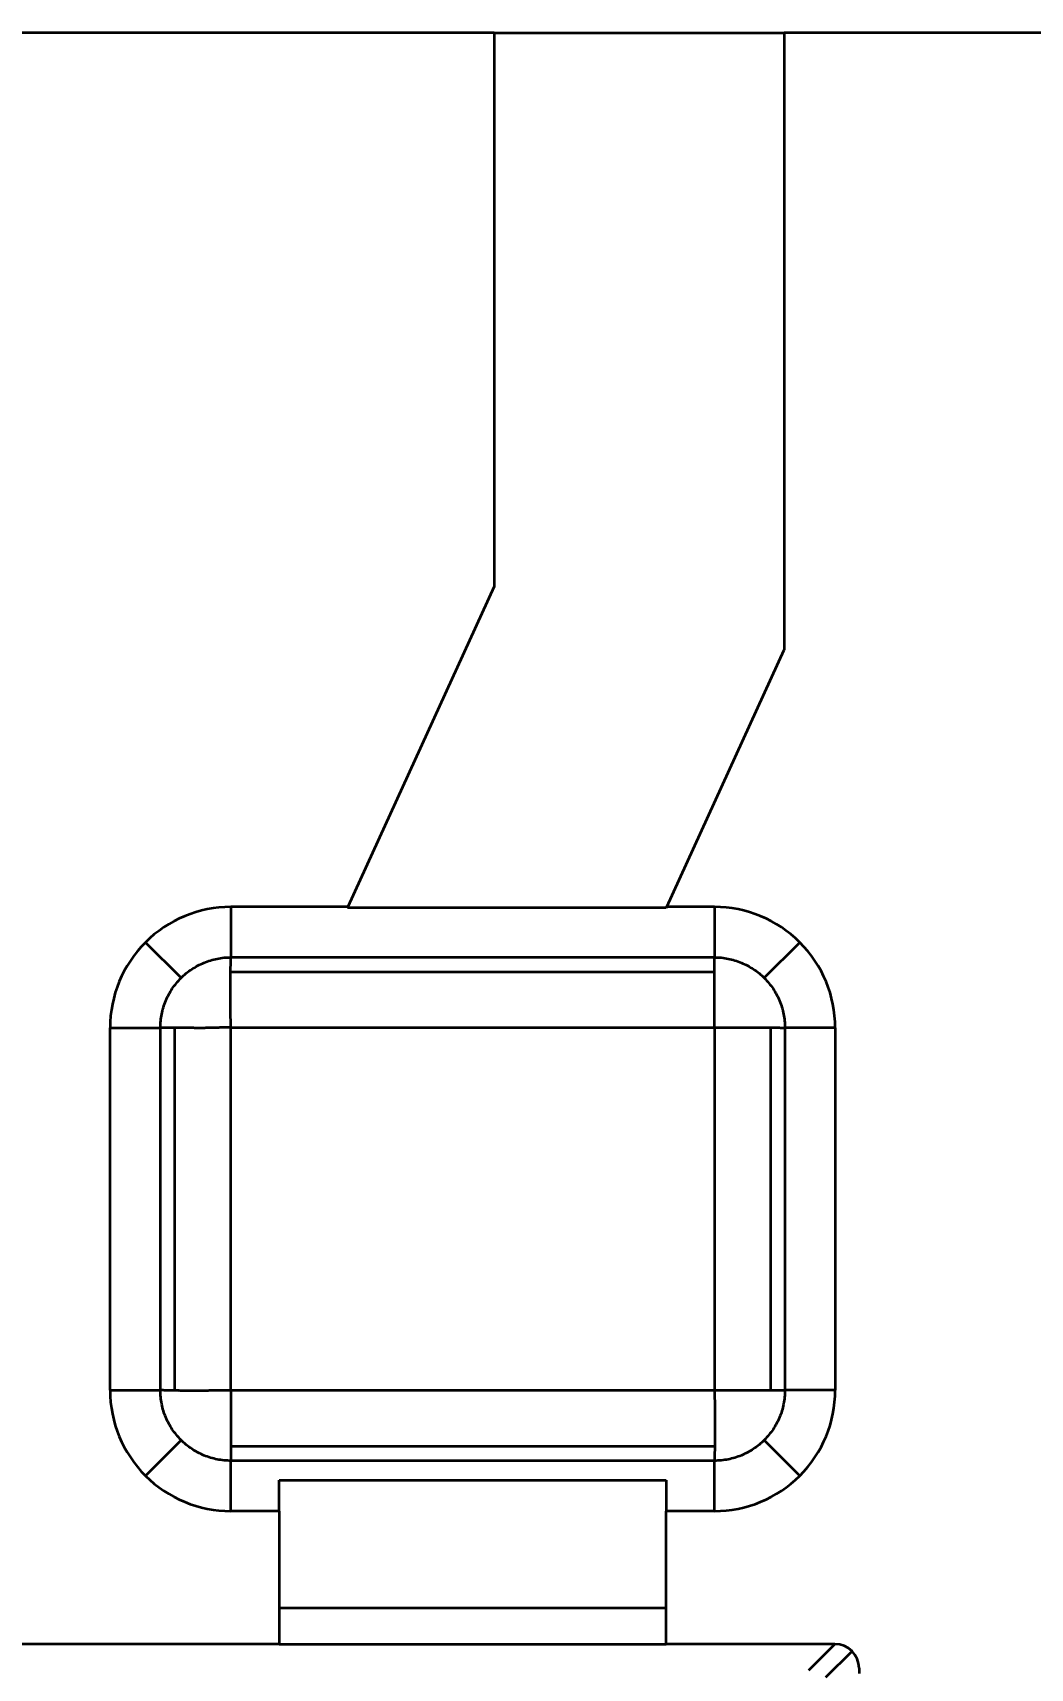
# Model space of a CAD drawing. Header units: millimetres. Extents: x 72 to 604, y 117 to 376.
# Drawn here: x 392.8 to 434.1, y 308.2 to 375.9 of the extents above; entities that cross this region are included whole.
import ezdxf

# ---------------------------------------------------------------- set-up
doc = ezdxf.new("R2010")
doc.units = ezdxf.units.MM
doc.layers.add('4', color=7, linetype='Continuous', true_color=0xffffff)
doc.layers.add('dim', color=82, linetype='Continuous', lineweight=9)
doc.styles.add('Capful-A', font='')
doc.styles.get('Capful-A').set_extended_font_data('Microsoft YaHei')
doc.dimstyles.new('Capful-A-2.5', dxfattribs={"dimscale": 2.5, "dimtxt": 2.5, "dimasz": 2.5, "dimexe": 1.5, "dimexo": 1, "dimgap": 1.5, "dimtad": 0, "dimdsep": 46, "dimtxsty": 'Capful-A', "dimcen": 0, "dimclrt": 2, "dimazin": 2, "dimtfac": 1, "dimtmove": 0, "dimatfit": 3, "dimfxl": 0, "dimtolj": 1, "dimtzin": 0, "dimarcsym": 0})

# ---------------------------------------------------------------- blocks, each defined once
blk = doc.blocks.new('*D38')
at = {"layer": 'Defpoints', "color": 0, "transparency": 16777216}
for p in [(539.402, 294.14), (539.402, 290.261), (327.002, 255.861)]:
    blk.add_point(p, dxfattribs=at)
at = {"layer": 'dim', "color": 0, "lineweight": -2, "transparency": 16777216}
blk.add_line((539.402, 291.51), (539.402, 294.14), dxfattribs=at)
at = {"layer": 'dim', "color": 2, "transparency": 16777216, "insert": (539.402, 305.757), "char_height": 6.25, "attachment_point": 5, "rotation": 90, "style": 'Capful-A', "bg_fill": 3, "box_fill_scale": 1.1, "bg_fill_color": 256, "bg_fill_true_color": 13158600, "bg_fill_transparency": 0}
blk.add_mtext('\\A1;212.4', dxfattribs=at)

msp = doc.modelspace()

# ---------------------------------------------------------------- linework, layer by layer
at = {"layer": '4', "color": 7, "linetype": 'Continuous', "lineweight": 35}
for p, q in [((411.892, 375.861), (376.892, 375.861)), ((411.892, 375.861), (423.892, 375.861)), ((411.892, 375.861), (411.892, 352.941)), ((423.892, 375.861), (423.892, 350.329)), ((461.072, 375.861), (423.892, 375.861)), ((411.892, 352.941), (405.834, 339.683)), ((419.028, 339.683), (423.892, 350.329)), ((401.002, 339.683), (401.002, 337.599)), ((405.834, 339.683), (401.002, 339.683)), ((405.834, 339.683), (405.82, 339.652)), ((419.013, 339.652), (405.82, 339.652)), ((419.028, 339.683), (419.013, 339.652)), ((421.002, 339.683), (419.028, 339.683)), ((421.002, 339.683), (421.002, 337.599)), ((398.94, 336.745), (397.467, 338.219)), ((423.065, 336.745), (424.538, 338.219)), ((401.002, 337.599), (421.002, 337.599)), ((400.987, 337.004), (421.002, 337.004)), ((396.002, 334.683), (398.086, 334.683)), ((396.002, 319.683), (396.002, 334.683)), ((398.086, 319.683), (398.086, 334.683)), ((398.682, 319.668), (398.682, 334.677)), ((423.323, 334.698), (423.323, 319.683)), ((426.002, 334.683), (423.919, 334.683)), ((423.919, 334.683), (423.919, 319.683)), ((426.002, 334.683), (426.002, 319.683)), ((396.002, 319.683), (398.086, 319.683)), ((426.002, 319.683), (423.919, 319.683)), ((397.467, 316.148), (398.94, 317.621)), ((423.065, 317.621), (424.538, 316.148)), ((421.018, 317.363), (401.002, 317.363)), ((401.002, 314.683), (401.002, 316.767)), ((421.003, 316.767), (401.002, 316.767)), ((421.002, 314.683), (421.003, 316.767)), ((403.002, 314.683), (403.002, 315.957)), ((403.002, 315.957), (419.002, 315.957)), ((419.002, 315.957), (419.002, 314.683)), ((403.002, 314.683), (401.002, 314.683)), ((403.002, 314.683), (403.002, 309.183)), ((421.002, 314.683), (419.002, 314.683)), ((419.002, 309.183), (419.002, 314.683)), ((403.002, 310.683), (419.002, 310.683)), ((403.002, 309.183), (365.002, 309.183)), ((403.002, 309.183), (403.002, 309.169)), ((419.002, 309.169), (403.002, 309.169)), ((425.985, 309.183), (419.002, 309.183)), ((419.002, 309.183), (419.002, 309.169)), ((424.905, 308.103), (425.985, 309.183)), ((425.616, 307.809), (426.696, 308.889)), ((426.99, 308.178), (426.99, 307.964))]:
    msp.add_line(p, q, dxfattribs=at)
for centre, start, end in [((401.002, 334.683), 90, 180.00001), ((421.002, 334.683), 0, 90.00001), ((401.002, 319.683), 180, 270.00001), ((421.002, 319.683), 270, 0.00001)]:
    msp.add_arc(centre, 5, start, end, dxfattribs=at)
msp.add_ellipse((425.985, 308.178), major_axis=(0.711, 0.711), ratio=0.999695, start_param=5.497939, end_param=7.068431, dxfattribs=at)
for points, knots in [([(398.086, 334.683), (398.086, 334.874), (398.105, 335.065), (398.179, 335.439), (398.235, 335.623), (398.381, 335.975), (398.472, 336.145), (398.684, 336.462), (398.805, 336.61), (399.075, 336.88), (399.224, 337.002), (399.541, 337.214), (399.71, 337.304), (400.063, 337.45), (400.246, 337.506), (400.621, 337.581), (400.812, 337.599), (401.002, 337.599)], [0, 0, 0, 0, 0.125, 0.125, 0.25, 0.25, 0.375, 0.375, 0.5, 0.5, 0.625, 0.625, 0.75, 0.75, 0.875, 0.875, 1, 1, 1, 1]), ([(400.993, 334.692), (400.993, 334.701), (400.993, 334.719), (400.993, 334.746), (400.993, 334.772), (400.993, 334.799), (400.993, 334.825), (400.993, 334.851), (400.993, 334.877), (400.993, 334.903), (400.993, 334.928), (400.992, 334.954), (400.992, 334.979), (400.992, 335.005), (400.992, 335.03), (400.992, 335.055), (400.991, 335.079), (400.991, 335.104), (400.991, 335.128), (400.991, 335.153), (400.99, 335.177), (400.99, 335.201), (400.99, 335.225), (400.99, 335.248), (400.989, 335.272), (400.989, 335.295), (400.989, 335.318), (400.989, 335.341), (400.988, 335.364), (400.988, 335.386), (400.988, 335.409), (400.988, 335.431), (400.987, 335.453), (400.987, 335.475), (400.987, 335.497), (400.987, 335.518), (400.987, 335.54), (400.986, 335.561), (400.986, 335.582), (400.986, 335.603), (400.986, 335.624), (400.986, 335.644), (400.986, 335.664), (400.985, 335.685), (400.985, 335.705), (400.985, 335.724), (400.985, 335.744), (400.985, 335.763), (400.985, 335.783), (400.985, 335.802), (400.985, 335.821), (400.984, 335.839), (400.984, 335.858), (400.984, 335.876), (400.984, 335.894), (400.984, 335.912), (400.984, 335.93), (400.984, 335.948), (400.984, 335.965), (400.984, 335.983), (400.984, 336), (400.984, 336.017), (400.984, 336.033), (400.984, 336.05), (400.984, 336.067), (400.984, 336.083), (400.984, 336.099), (400.984, 336.115), (400.984, 336.131), (400.984, 336.146), (400.984, 336.162), (400.984, 336.177), (400.984, 336.192), (400.985, 336.207), (400.985, 336.222), (400.985, 336.236), (400.985, 336.251), (400.985, 336.265), (400.985, 336.279), (400.985, 336.293), (400.985, 336.307), (400.985, 336.32), (400.985, 336.334), (400.985, 336.347), (400.985, 336.36), (400.985, 336.373), (400.985, 336.386), (400.985, 336.399), (400.985, 336.411), (400.985, 336.423), (400.986, 336.436), (400.986, 336.448), (400.986, 336.46), (400.986, 336.472), (400.986, 336.483), (400.986, 336.495), (400.986, 336.506), (400.986, 336.533), (400.985, 336.575), (400.985, 336.632), (400.985, 336.686), (400.986, 336.739), (400.986, 336.79), (400.986, 336.839), (400.986, 336.887), (400.987, 336.932), (400.987, 336.976), (400.988, 337.019), (400.988, 337.059), (400.989, 337.098), (400.99, 337.136), (400.99, 337.172), (400.991, 337.206), (400.992, 337.239), (400.993, 337.271), (400.994, 337.301), (400.995, 337.329), (400.996, 337.356), (400.997, 337.382), (400.998, 337.407), (400.998, 337.43), (400.999, 337.452), (401, 337.473), (401.001, 337.493), (401.001, 337.511), (401.002, 337.529), (401.002, 337.545), (401.002, 337.561), (401.002, 337.57), (401.002, 337.575)], [0, 0, 0, 0, 0.006837, 0.013641, 0.020414, 0.027154, 0.033861, 0.040536, 0.047179, 0.053789, 0.060365, 0.066909, 0.07342, 0.079898, 0.086342, 0.092753, 0.099131, 0.105475, 0.111786, 0.118063, 0.124306, 0.130516, 0.136691, 0.142833, 0.148941, 0.155014, 0.161054, 0.167059, 0.173031, 0.178968, 0.18487, 0.190739, 0.196573, 0.202372, 0.208138, 0.213868, 0.219565, 0.225226, 0.230854, 0.236446, 0.242004, 0.247528, 0.253017, 0.258471, 0.26389, 0.269275, 0.274626, 0.279941, 0.285222, 0.290469, 0.295681, 0.300858, 0.306, 0.311108, 0.316181, 0.32122, 0.326224, 0.331193, 0.336128, 0.341029, 0.345895, 0.350726, 0.355523, 0.360286, 0.365014, 0.369708, 0.374367, 0.378992, 0.383583, 0.38814, 0.392663, 0.397151, 0.401605, 0.406025, 0.410411, 0.414764, 0.419082, 0.423366, 0.427617, 0.431833, 0.436016, 0.440166, 0.444281, 0.448364, 0.452412, 0.456428, 0.460409, 0.464358, 0.468273, 0.472155, 0.476004, 0.47982, 0.483603, 0.487353, 0.49107, 0.494754, 0.498406, 0.502025, 0.521028, 0.539813, 0.558379, 0.576729, 0.594862, 0.612781, 0.630486, 0.64798, 0.665264, 0.682341, 0.699214, 0.715884, 0.732356, 0.748632, 0.764717, 0.780613, 0.796326, 0.811859, 0.827217, 0.842406, 0.85743, 0.872296, 0.887009, 0.901574, 0.916, 0.930291, 0.944457, 0.958502, 0.972436, 0.986266, 1, 1, 1, 1]), ([(421.002, 334.692), (421.002, 334.856), (421.002, 335.02), (421.002, 335.344), (421.002, 335.504), (421.002, 335.815), (421.002, 335.966), (421.002, 336.255), (421.002, 336.394), (421.002, 336.654), (421.002, 336.777), (421.002, 337.001), (421.002, 337.104), (421.002, 337.286), (421.002, 337.366), (421.002, 337.501), (421.002, 337.557), (421.002, 337.599)], [0, 0, 0, 0, 0.125, 0.125, 0.25, 0.25, 0.375, 0.375, 0.5, 0.5, 0.625, 0.625, 0.75, 0.75, 0.875, 0.875, 1, 1, 1, 1]), ([(421.002, 337.599), (421.193, 337.599), (421.384, 337.581), (421.759, 337.506), (421.942, 337.45), (422.295, 337.304), (422.464, 337.214), (422.781, 337.002), (422.93, 336.88), (423.2, 336.61), (423.321, 336.462), (423.533, 336.145), (423.624, 335.976), (423.77, 335.623), (423.826, 335.439), (423.9, 335.065), (423.919, 334.874), (423.919, 334.683)], [0, 0, 0, 0, 0.125, 0.125, 0.25, 0.25, 0.375, 0.375, 0.5, 0.5, 0.625, 0.625, 0.75, 0.75, 0.875, 0.875, 1, 1, 1, 1]), ([(400.993, 334.692), (400.984, 334.692), (400.965, 334.692), (400.937, 334.692), (400.908, 334.692), (400.88, 334.692), (400.852, 334.692), (400.823, 334.692), (400.795, 334.692), (400.767, 334.691), (400.738, 334.691), (400.71, 334.691), (400.682, 334.691), (400.653, 334.69), (400.625, 334.69), (400.597, 334.69), (400.569, 334.689), (400.541, 334.689), (400.513, 334.688), (400.485, 334.688), (400.457, 334.687), (400.429, 334.687), (400.401, 334.686), (400.373, 334.686), (400.346, 334.685), (400.318, 334.684), (400.29, 334.684), (400.263, 334.683), (400.235, 334.682), (400.208, 334.681), (400.18, 334.681), (400.153, 334.68), (400.126, 334.679), (400.099, 334.678), (400.071, 334.677), (400.044, 334.676), (400.023, 334.675), (400.006, 334.675), (399.99, 334.675), (399.967, 334.675), (399.938, 334.674), (399.903, 334.674), (399.862, 334.674), (399.815, 334.674), (399.761, 334.674), (399.702, 334.674), (399.638, 334.674), (399.568, 334.674), (399.493, 334.674), (399.414, 334.675), (399.33, 334.675), (399.243, 334.675), (399.171, 334.675), (399.115, 334.675), (399.077, 334.675), (399.04, 334.675), (399.003, 334.676), (398.966, 334.676), (398.93, 334.676), (398.895, 334.676), (398.86, 334.676), (398.826, 334.676), (398.792, 334.676), (398.759, 334.677), (398.726, 334.677), (398.694, 334.677), (398.663, 334.677), (398.632, 334.677), (398.602, 334.677), (398.573, 334.678), (398.544, 334.678), (398.516, 334.678), (398.488, 334.678), (398.461, 334.678), (398.435, 334.679), (398.41, 334.679), (398.385, 334.679), (398.361, 334.679), (398.337, 334.679), (398.315, 334.68), (398.293, 334.68), (398.271, 334.68), (398.251, 334.68), (398.231, 334.681), (398.212, 334.681), (398.193, 334.681), (398.176, 334.681), (398.159, 334.682), (398.143, 334.682), (398.128, 334.682), (398.113, 334.683), (398.099, 334.683), (398.09, 334.683), (398.086, 334.683)], [0, 0, 0, 0, 0.00721, 0.014419, 0.021629, 0.028838, 0.036048, 0.043257, 0.050467, 0.057677, 0.064887, 0.072096, 0.079306, 0.086516, 0.093726, 0.100937, 0.108147, 0.115357, 0.122568, 0.129778, 0.136989, 0.1442, 0.151411, 0.158622, 0.165833, 0.173045, 0.180256, 0.187468, 0.19468, 0.201892, 0.209105, 0.216317, 0.22353, 0.230743, 0.237957, 0.24517, 0.252384, 0.254972, 0.259297, 0.265361, 0.273163, 0.282703, 0.293981, 0.306997, 0.321751, 0.338243, 0.356474, 0.376442, 0.398148, 0.421593, 0.446775, 0.473695, 0.502353, 0.514795, 0.527236, 0.539677, 0.552118, 0.564559, 0.577, 0.589441, 0.601882, 0.614323, 0.626764, 0.639206, 0.651647, 0.664088, 0.676529, 0.68897, 0.701411, 0.713852, 0.726293, 0.738735, 0.751176, 0.763617, 0.776058, 0.788499, 0.80094, 0.813382, 0.825823, 0.838264, 0.850705, 0.863146, 0.875588, 0.888029, 0.90047, 0.912911, 0.925352, 0.937794, 0.950235, 0.962676, 0.975117, 0.987559, 1, 1, 1, 1]), ([(421.012, 334.692), (421.021, 334.692), (421.038, 334.692), (421.065, 334.692), (421.092, 334.692), (421.118, 334.692), (421.144, 334.693), (421.17, 334.693), (421.196, 334.693), (421.222, 334.693), (421.248, 334.693), (421.273, 334.693), (421.299, 334.693), (421.324, 334.694), (421.349, 334.694), (421.374, 334.694), (421.399, 334.694), (421.423, 334.695), (421.448, 334.695), (421.472, 334.695), (421.496, 334.695), (421.52, 334.695), (421.544, 334.696), (421.568, 334.696), (421.591, 334.696), (421.614, 334.696), (421.637, 334.697), (421.66, 334.697), (421.683, 334.697), (421.706, 334.697), (421.728, 334.698), (421.75, 334.698), (421.773, 334.698), (421.794, 334.698), (421.816, 334.699), (421.838, 334.699), (421.859, 334.699), (421.88, 334.699), (421.901, 334.699), (421.922, 334.7), (421.943, 334.7), (421.963, 334.7), (421.984, 334.7), (422.004, 334.7), (422.024, 334.7), (422.044, 334.701), (422.063, 334.701), (422.083, 334.701), (422.102, 334.701), (422.121, 334.701), (422.14, 334.701), (422.159, 334.701), (422.177, 334.701), (422.196, 334.701), (422.214, 334.701), (422.232, 334.701), (422.25, 334.701), (422.267, 334.701), (422.285, 334.701), (422.302, 334.701), (422.319, 334.701), (422.336, 334.701), (422.353, 334.701), (422.369, 334.701), (422.386, 334.701), (422.402, 334.701), (422.418, 334.701), (422.434, 334.701), (422.45, 334.701), (422.465, 334.701), (422.481, 334.701), (422.496, 334.701), (422.511, 334.701), (422.526, 334.701), (422.541, 334.701), (422.555, 334.701), (422.57, 334.701), (422.584, 334.701), (422.598, 334.701), (422.612, 334.701), (422.626, 334.701), (422.64, 334.701), (422.653, 334.701), (422.666, 334.7), (422.679, 334.7), (422.692, 334.7), (422.705, 334.7), (422.718, 334.7), (422.73, 334.7), (422.743, 334.7), (422.755, 334.7), (422.767, 334.7), (422.779, 334.7), (422.791, 334.7), (422.803, 334.7), (422.814, 334.7), (422.825, 334.7), (422.852, 334.7), (422.895, 334.7), (422.951, 334.7), (423.006, 334.7), (423.058, 334.7), (423.109, 334.7), (423.159, 334.7), (423.206, 334.699), (423.252, 334.699), (423.296, 334.699), (423.338, 334.698), (423.379, 334.697), (423.418, 334.697), (423.455, 334.696), (423.491, 334.695), (423.526, 334.694), (423.558, 334.693), (423.59, 334.693), (423.62, 334.692), (423.648, 334.691), (423.676, 334.69), (423.702, 334.689), (423.726, 334.688), (423.749, 334.687), (423.772, 334.686), (423.792, 334.686), (423.812, 334.685), (423.831, 334.684), (423.848, 334.684), (423.865, 334.684), (423.88, 334.683), (423.889, 334.683), (423.894, 334.683)], [0, 0, 0, 0, 0.006837, 0.013642, 0.020414, 0.027155, 0.033862, 0.040538, 0.04718, 0.05379, 0.060367, 0.066911, 0.073423, 0.0799, 0.086345, 0.092756, 0.099134, 0.105479, 0.111789, 0.118067, 0.12431, 0.13052, 0.136695, 0.142837, 0.148945, 0.155019, 0.161059, 0.167064, 0.173036, 0.178973, 0.184876, 0.190744, 0.196579, 0.202378, 0.208144, 0.213875, 0.219571, 0.225233, 0.23086, 0.236453, 0.242011, 0.247535, 0.253024, 0.258478, 0.263898, 0.269283, 0.274634, 0.279949, 0.285231, 0.290477, 0.295689, 0.300866, 0.306009, 0.311117, 0.31619, 0.321229, 0.326233, 0.331203, 0.336138, 0.341038, 0.345904, 0.350736, 0.355533, 0.360296, 0.365024, 0.369718, 0.374377, 0.379003, 0.383594, 0.38815, 0.392673, 0.397161, 0.401616, 0.406036, 0.410422, 0.414774, 0.419093, 0.423377, 0.427627, 0.431844, 0.436027, 0.440177, 0.444293, 0.448375, 0.452423, 0.456439, 0.460421, 0.464369, 0.468284, 0.472167, 0.476016, 0.479831, 0.483614, 0.487364, 0.491082, 0.494766, 0.498418, 0.502037, 0.521039, 0.539823, 0.558389, 0.576739, 0.594872, 0.61279, 0.630495, 0.647988, 0.665272, 0.682349, 0.699221, 0.715891, 0.732362, 0.748638, 0.764722, 0.780618, 0.79633, 0.811863, 0.827221, 0.842409, 0.857434, 0.872299, 0.887011, 0.901576, 0.916002, 0.930293, 0.944458, 0.958503, 0.972437, 0.986266, 1, 1, 1, 1]), ([(401.002, 316.767), (400.812, 316.767), (400.621, 316.786), (400.246, 316.86), (400.063, 316.916), (399.71, 317.062), (399.541, 317.152), (399.224, 317.364), (399.075, 317.486), (398.805, 317.756), (398.684, 317.904), (398.472, 318.222), (398.381, 318.391), (398.235, 318.743), (398.179, 318.927), (398.105, 319.301), (398.086, 319.492), (398.086, 319.683)], [0, 0, 0, 0, 0.125, 0.125, 0.25, 0.25, 0.375, 0.375, 0.5, 0.5, 0.625, 0.625, 0.75, 0.75, 0.875, 0.875, 1, 1, 1, 1]), ([(400.993, 319.674), (400.984, 319.674), (400.967, 319.674), (400.94, 319.674), (400.913, 319.674), (400.887, 319.674), (400.861, 319.674), (400.835, 319.674), (400.809, 319.673), (400.783, 319.673), (400.757, 319.673), (400.732, 319.673), (400.706, 319.673), (400.681, 319.673), (400.656, 319.672), (400.631, 319.672), (400.606, 319.672), (400.582, 319.672), (400.557, 319.671), (400.533, 319.671), (400.509, 319.671), (400.485, 319.671), (400.461, 319.67), (400.437, 319.67), (400.414, 319.67), (400.391, 319.67), (400.368, 319.669), (400.345, 319.669), (400.322, 319.669), (400.299, 319.669), (400.277, 319.669), (400.255, 319.668), (400.232, 319.668), (400.211, 319.668), (400.189, 319.668), (400.167, 319.667), (400.146, 319.667), (400.125, 319.667), (400.104, 319.667), (400.083, 319.667), (400.062, 319.666), (400.042, 319.666), (400.021, 319.666), (400.001, 319.666), (399.981, 319.666), (399.961, 319.666), (399.942, 319.666), (399.922, 319.665), (399.903, 319.665), (399.884, 319.665), (399.865, 319.665), (399.846, 319.665), (399.828, 319.665), (399.809, 319.665), (399.791, 319.665), (399.773, 319.665), (399.755, 319.665), (399.738, 319.665), (399.72, 319.665), (399.703, 319.665), (399.686, 319.665), (399.669, 319.665), (399.652, 319.665), (399.636, 319.665), (399.619, 319.665), (399.603, 319.665), (399.587, 319.665), (399.571, 319.665), (399.555, 319.665), (399.54, 319.665), (399.524, 319.665), (399.509, 319.665), (399.494, 319.665), (399.479, 319.665), (399.464, 319.665), (399.45, 319.665), (399.435, 319.665), (399.421, 319.665), (399.407, 319.665), (399.393, 319.666), (399.379, 319.666), (399.365, 319.666), (399.352, 319.666), (399.339, 319.666), (399.326, 319.666), (399.313, 319.666), (399.3, 319.666), (399.287, 319.666), (399.274, 319.666), (399.262, 319.666), (399.25, 319.666), (399.238, 319.666), (399.226, 319.666), (399.214, 319.666), (399.202, 319.666), (399.191, 319.666), (399.18, 319.666), (399.152, 319.666), (399.11, 319.666), (399.054, 319.666), (398.999, 319.666), (398.947, 319.666), (398.896, 319.666), (398.846, 319.667), (398.799, 319.667), (398.753, 319.667), (398.709, 319.668), (398.667, 319.668), (398.626, 319.669), (398.587, 319.67), (398.55, 319.67), (398.514, 319.671), (398.479, 319.672), (398.446, 319.673), (398.415, 319.674), (398.385, 319.675), (398.357, 319.676), (398.329, 319.676), (398.303, 319.677), (398.279, 319.678), (398.255, 319.679), (398.233, 319.68), (398.213, 319.681), (398.193, 319.681), (398.174, 319.682), (398.157, 319.682), (398.14, 319.683), (398.125, 319.683), (398.116, 319.683), (398.111, 319.683)], [0, 0, 0, 0, 0.006837, 0.013642, 0.020414, 0.027155, 0.033862, 0.040538, 0.04718, 0.05379, 0.060367, 0.066911, 0.073423, 0.0799, 0.086345, 0.092756, 0.099134, 0.105479, 0.111789, 0.118067, 0.12431, 0.13052, 0.136695, 0.142837, 0.148945, 0.155019, 0.161059, 0.167064, 0.173036, 0.178973, 0.184876, 0.190744, 0.196579, 0.202378, 0.208144, 0.213875, 0.219571, 0.225233, 0.23086, 0.236453, 0.242011, 0.247535, 0.253024, 0.258478, 0.263898, 0.269283, 0.274634, 0.279949, 0.285231, 0.290477, 0.295689, 0.300866, 0.306009, 0.311117, 0.31619, 0.321229, 0.326233, 0.331203, 0.336138, 0.341038, 0.345904, 0.350736, 0.355533, 0.360296, 0.365024, 0.369718, 0.374377, 0.379003, 0.383594, 0.38815, 0.392673, 0.397161, 0.401616, 0.406036, 0.410422, 0.414774, 0.419093, 0.423377, 0.427627, 0.431844, 0.436027, 0.440177, 0.444293, 0.448375, 0.452423, 0.456439, 0.460421, 0.464369, 0.468284, 0.472167, 0.476016, 0.479831, 0.483614, 0.487364, 0.491082, 0.494766, 0.498418, 0.502037, 0.521039, 0.539823, 0.558389, 0.576739, 0.594872, 0.61279, 0.630495, 0.647988, 0.665272, 0.682349, 0.699221, 0.715891, 0.732362, 0.748638, 0.764722, 0.780618, 0.79633, 0.811863, 0.827221, 0.842409, 0.857434, 0.872299, 0.887011, 0.901576, 0.916002, 0.930293, 0.944458, 0.958503, 0.972437, 0.986266, 1, 1, 1, 1]), ([(401.002, 319.674), (401.002, 319.51), (401.002, 319.346), (401.002, 319.022), (401.002, 318.862), (401.002, 318.552), (401.002, 318.4), (401.002, 318.111), (401.002, 317.972), (401.002, 317.712), (401.002, 317.59), (401.002, 317.365), (401.002, 317.263), (401.002, 317.08), (401.002, 317), (401.002, 316.865), (401.002, 316.809), (401.002, 316.767)], [0, 0, 0, 0, 0.125, 0.125, 0.25, 0.25, 0.375, 0.375, 0.5, 0.5, 0.625, 0.625, 0.75, 0.75, 0.875, 0.875, 1, 1, 1, 1]), ([(423.919, 319.683), (423.919, 319.492), (423.9, 319.301), (423.826, 318.927), (423.77, 318.743), (423.624, 318.391), (423.533, 318.222), (423.321, 317.904), (423.2, 317.756), (422.93, 317.486), (422.781, 317.364), (422.464, 317.152), (422.295, 317.062), (421.942, 316.916), (421.759, 316.86), (421.384, 316.786), (421.193, 316.767), (421.003, 316.767)], [0, 0, 0, 0, 0.125, 0.125, 0.25, 0.25, 0.375, 0.375, 0.5, 0.5, 0.625, 0.625, 0.75, 0.75, 0.875, 0.875, 1, 1, 1, 1]), ([(421.012, 319.674), (421.012, 319.665), (421.012, 319.647), (421.012, 319.621), (421.012, 319.594), (421.012, 319.568), (421.012, 319.541), (421.012, 319.515), (421.012, 319.489), (421.012, 319.464), (421.012, 319.438), (421.013, 319.412), (421.013, 319.387), (421.013, 319.362), (421.013, 319.337), (421.013, 319.312), (421.014, 319.287), (421.014, 319.262), (421.014, 319.238), (421.014, 319.214), (421.015, 319.189), (421.015, 319.166), (421.015, 319.142), (421.015, 319.118), (421.016, 319.095), (421.016, 319.071), (421.016, 319.048), (421.016, 319.025), (421.017, 319.002), (421.017, 318.98), (421.017, 318.957), (421.017, 318.935), (421.018, 318.913), (421.018, 318.891), (421.018, 318.869), (421.018, 318.848), (421.018, 318.826), (421.019, 318.805), (421.019, 318.784), (421.019, 318.763), (421.019, 318.743), (421.019, 318.722), (421.019, 318.702), (421.02, 318.682), (421.02, 318.662), (421.02, 318.642), (421.02, 318.622), (421.02, 318.603), (421.02, 318.584), (421.02, 318.565), (421.02, 318.546), (421.02, 318.527), (421.021, 318.508), (421.021, 318.49), (421.021, 318.472), (421.021, 318.454), (421.021, 318.436), (421.021, 318.418), (421.021, 318.401), (421.021, 318.384), (421.021, 318.367), (421.021, 318.35), (421.021, 318.333), (421.021, 318.316), (421.021, 318.3), (421.021, 318.283), (421.021, 318.267), (421.021, 318.251), (421.021, 318.236), (421.021, 318.22), (421.021, 318.205), (421.021, 318.189), (421.021, 318.174), (421.02, 318.159), (421.02, 318.145), (421.02, 318.13), (421.02, 318.116), (421.02, 318.101), (421.02, 318.087), (421.02, 318.073), (421.02, 318.06), (421.02, 318.046), (421.02, 318.033), (421.02, 318.019), (421.02, 318.006), (421.02, 317.993), (421.02, 317.98), (421.02, 317.968), (421.02, 317.955), (421.019, 317.943), (421.019, 317.931), (421.019, 317.918), (421.019, 317.907), (421.019, 317.895), (421.019, 317.883), (421.019, 317.872), (421.019, 317.86), (421.019, 317.833), (421.019, 317.791), (421.02, 317.734), (421.02, 317.68), (421.019, 317.627), (421.019, 317.576), (421.019, 317.527), (421.019, 317.48), (421.018, 317.434), (421.018, 317.39), (421.017, 317.347), (421.017, 317.307), (421.016, 317.268), (421.015, 317.23), (421.015, 317.194), (421.014, 317.16), (421.013, 317.127), (421.012, 317.096), (421.011, 317.066), (421.01, 317.037), (421.009, 317.01), (421.008, 316.984), (421.007, 316.959), (421.007, 316.936), (421.006, 316.914), (421.005, 316.893), (421.004, 316.873), (421.004, 316.855), (421.003, 316.837), (421.003, 316.821), (421.003, 316.806), (421.003, 316.796), (421.003, 316.792)], [0, 0, 0, 0, 0.006837, 0.013642, 0.020414, 0.027155, 0.033862, 0.040538, 0.04718, 0.05379, 0.060367, 0.066911, 0.073423, 0.0799, 0.086345, 0.092756, 0.099134, 0.105479, 0.111789, 0.118067, 0.12431, 0.13052, 0.136695, 0.142837, 0.148945, 0.155019, 0.161059, 0.167064, 0.173036, 0.178973, 0.184876, 0.190744, 0.196579, 0.202378, 0.208144, 0.213875, 0.219571, 0.225233, 0.23086, 0.236453, 0.242011, 0.247535, 0.253024, 0.258478, 0.263898, 0.269283, 0.274634, 0.279949, 0.285231, 0.290477, 0.295689, 0.300866, 0.306009, 0.311117, 0.31619, 0.321229, 0.326233, 0.331203, 0.336138, 0.341038, 0.345904, 0.350736, 0.355533, 0.360296, 0.365024, 0.369718, 0.374377, 0.379003, 0.383594, 0.38815, 0.392673, 0.397161, 0.401616, 0.406036, 0.410422, 0.414774, 0.419093, 0.423377, 0.427627, 0.431844, 0.436027, 0.440177, 0.444293, 0.448375, 0.452423, 0.456439, 0.460421, 0.464369, 0.468284, 0.472167, 0.476016, 0.479831, 0.483614, 0.487364, 0.491082, 0.494766, 0.498418, 0.502037, 0.521039, 0.539823, 0.558389, 0.576739, 0.594872, 0.61279, 0.630495, 0.647988, 0.665272, 0.682349, 0.699221, 0.715891, 0.732362, 0.748638, 0.764722, 0.780618, 0.79633, 0.811863, 0.827221, 0.842409, 0.857434, 0.872299, 0.887011, 0.901576, 0.916002, 0.930293, 0.944458, 0.958503, 0.972437, 0.986266, 1, 1, 1, 1]), ([(421.012, 319.683), (421.176, 319.683), (421.34, 319.683), (421.663, 319.683), (421.823, 319.683), (422.134, 319.683), (422.285, 319.683), (422.575, 319.683), (422.713, 319.683), (422.974, 319.683), (423.096, 319.683), (423.32, 319.683), (423.423, 319.683), (423.605, 319.683), (423.685, 319.683), (423.821, 319.683), (423.876, 319.683), (423.919, 319.683)], [0, 0, 0, 0, 0.125, 0.125, 0.25, 0.25, 0.375, 0.375, 0.5, 0.5, 0.625, 0.625, 0.75, 0.75, 0.875, 0.875, 1, 1, 1, 1])]:
    msp.add_open_spline(points, degree=3, knots=knots, dxfattribs=at)
for points in [[(400.993, 319.674), (400.993, 324.68), (400.993, 329.686), (400.993, 334.692)], [(400.993, 334.692), (407.666, 334.692), (414.339, 334.692), (421.012, 334.692)], [(421.012, 334.692), (421.012, 329.686), (421.012, 324.68), (421.012, 319.674)], [(421.012, 319.674), (414.339, 319.674), (407.666, 319.674), (400.993, 319.674)]]:
    msp.add_open_spline(points, degree=3, dxfattribs=at)

# ---------------------------------------------------------------- next in the draw order: dimensions: what is measured, and where the dimension line sits
at = {"layer": 'dim'}
dim = msp.add_ordinate_dim(feature_location=(539.402, 290.261), offset=(0, 3.879), dtype=1, origin=(327.002, 255.861), dimstyle='Capful-A-2.5', override={"dimasz": 2, "dimexe": 0.49975, "dimexo": 0.49975, "dimgap": 0.49975}, dxfattribs=at)
dim.commit()
dim.dimension.update_dxf_attribs({"geometry": '*D38', "text_midpoint": (539.402, 305.757)})

doc.saveas('drawing.dxf')
